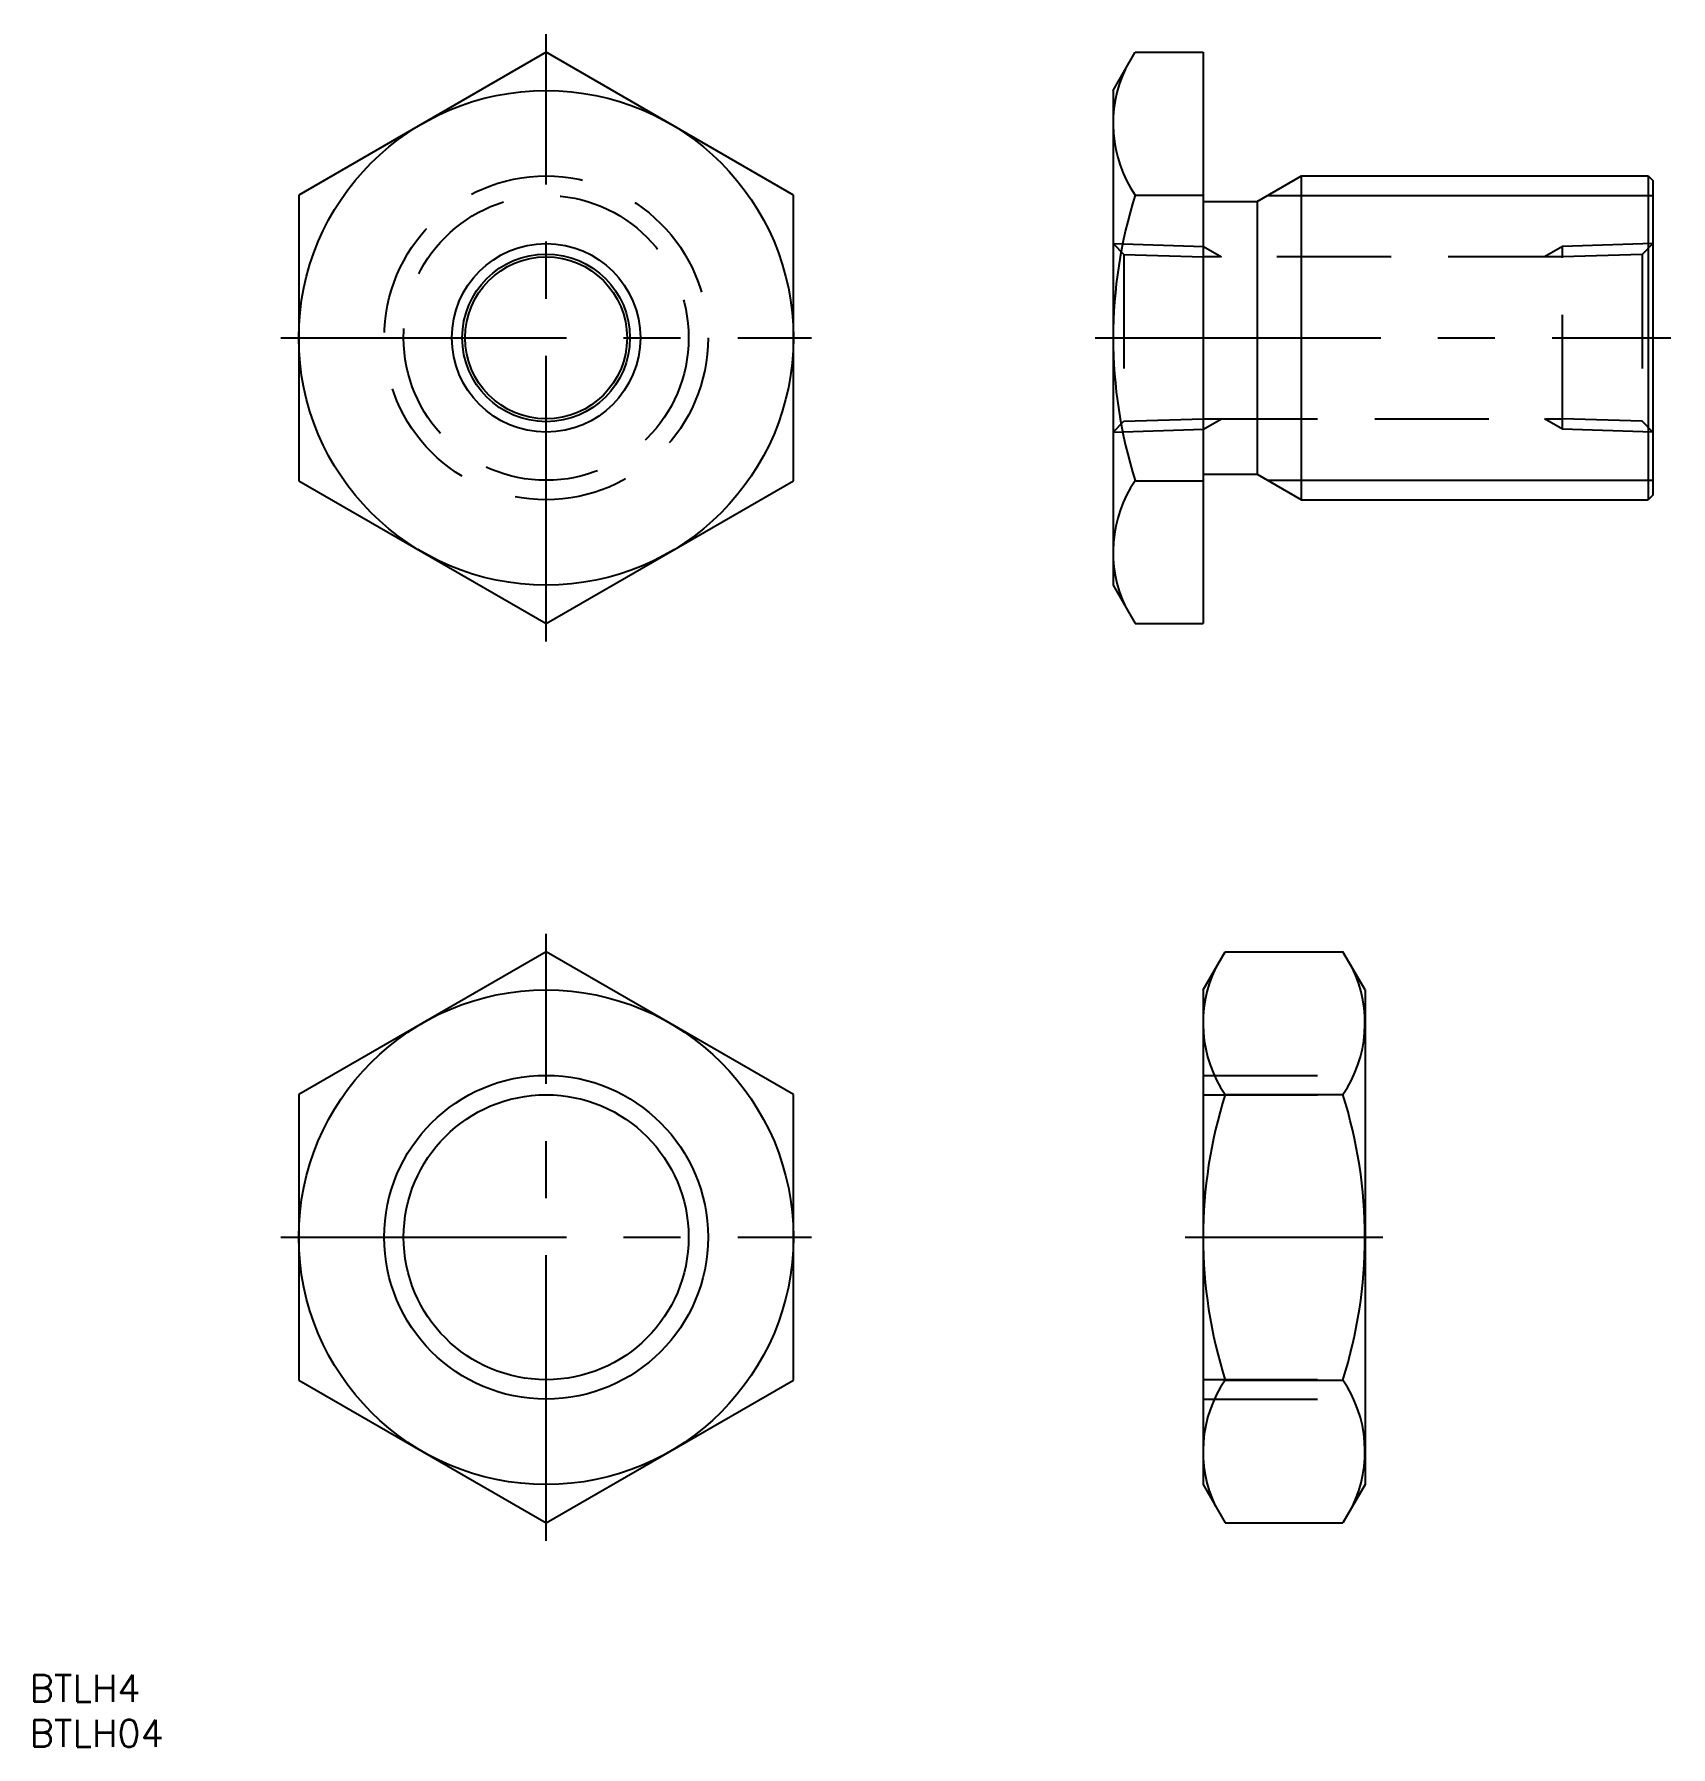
# Model space of a CAD drawing. Extents: x -57 to 125, y -157 to 34.
import ezdxf

# ---------------------------------------------------------------- set-up
doc = ezdxf.new("R2010")
doc.units = 0
doc.linetypes.add('CENTER', pattern=[50.8, 31.75, -6.35, 6.35, -6.35])
doc.linetypes.add('DASHED', pattern=[19.05, 12.7, -6.35])
doc.layers.get('0').update_dxf_attribs({"linetype": 'CONTINUOUS'})
doc.layers.add('CENTER', color=1, linetype='CENTER')
doc.styles.get("Standard").update_dxf_attribs({"font": 'txt.shx', "height": 3, "bigfont": 'bigfont.shx'})

msp = doc.modelspace()

# ---------------------------------------------------------------- linework, layer by layer
at = {"color": 7, "linetype": 'CONTINUOUS'}
for p, q in [((0, 31.75), (-27.5, 15.88)), ((27.5, 15.88), (0, 31.75)), ((63.05, 27.5), (65.5, 31.75)), ((65.5, 31.75), (73.05, 31.75)), ((73.05, 31.75), (73.05, -31.75)), ((63.05, 27.5), (63.05, -27.5)), ((79.05, 15.15), (83.98, 18)), ((83.98, 18), (122.55, 18)), ((83.98, -18), (83.98, 18)), ((122.55, 18), (123.05, 17.5)), ((122.55, 18), (122.55, -18)), ((123.05, 17.5), (123.05, -17.5)), ((-27.5, 15.88), (-27.5, -15.88)), ((27.5, -15.88), (27.5, 15.88)), ((65.5, 15.88), (73.05, 15.88)), ((73.05, 15.15), (79.05, 15.15)), ((79.05, 15.15), (79.05, -15.15)), ((73.05, -15.15), (79.05, -15.15)), ((79.05, -15.15), (83.98, -18)), ((-27.5, -15.88), (0, -31.75)), ((0, -31.75), (27.5, -15.88)), ((65.5, -15.88), (73.05, -15.88)), ((83.98, -18), (122.55, -18)), ((123.05, -17.5), (122.55, -18)), ((63.05, -27.5), (65.5, -31.75)), ((65.5, -31.75), (73.05, -31.75)), ((0, -68.25), (-27.5, -84.12)), ((27.5, -84.12), (0, -68.25)), ((73.05, -72.5), (75.5, -68.25)), ((75.5, -68.25), (88.59, -68.25)), ((91.05, -72.5), (88.59, -68.25)), ((73.05, -72.5), (73.05, -127.5)), ((91.05, -72.5), (91.05, -127.5)), ((91.05, -72.5), (91.05, -127.5)), ((-27.5, -84.12), (-27.5, -115.88)), ((27.5, -115.88), (27.5, -84.12)), ((75.5, -84.12), (88.59, -84.12)), ((-27.5, -115.88), (0, -131.75)), ((0, -131.75), (27.5, -115.88)), ((75.5, -115.88), (88.59, -115.88)), ((73.05, -127.5), (75.5, -131.75)), ((91.05, -127.5), (88.59, -131.75)), ((75.5, -131.75), (88.59, -131.75))]:
    msp.add_line(p, q, dxfattribs=at)
at = {"color": 3, "linetype": 'CONTINUOUS'}
for p, q in [((80.23, 15.83), (123.05, 15.83)), ((80.23, -15.84), (123.05, -15.84))]:
    msp.add_line(p, q, dxfattribs=at)
at = {"color": 3, "linetype": 'DASHED'}
for p, q in [((63.05, 10.48), (64.24, 9.28)), ((63.05, 10.48), (73.08, 10.16)), ((73.08, 10.16), (75.1, 9)), ((73.08, -10.16), (73.08, 10.16)), ((113.01, 10.16), (110.99, 9)), ((123.05, 10.48), (113.01, 10.16)), ((113.01, -10.16), (113.01, 10.16)), ((123.05, 10.48), (121.85, 9.28)), ((64.24, 9.28), (64.24, -9.28)), ((64.24, 9.28), (73.08, 9)), ((113.01, 9), (73.08, 9)), ((121.85, 9.28), (113.01, 9)), ((121.85, 9.28), (121.85, -9.28)), ((63.05, -10.48), (64.24, -9.28)), ((64.24, -9.28), (73.08, -9)), ((73.08, -10.16), (75.1, -9)), ((73.08, -9), (113.01, -9)), ((113.01, -10.16), (110.99, -9)), ((121.85, -9.28), (113.01, -9)), ((123.05, -10.48), (121.85, -9.28)), ((63.05, -10.48), (73.08, -10.16)), ((123.05, -10.48), (113.01, -10.16)), ((73.05, -82), (91.05, -82)), ((73.05, -84.16), (91.05, -84.16)), ((73.05, -115.83), (91.05, -115.83)), ((73.05, -118), (91.05, -118))]:
    msp.add_line(p, q, dxfattribs=at)
at = {"color": 7, "linetype": 'CONTINUOUS'}
for centre, radius in [((0, 0), 27.5), ((0, 0), 9.32), ((0, 0), 9), ((0, -100), 27.5), ((0, -100), 15.84)]:
    msp.add_circle(centre, radius, dxfattribs=at)
at = {"color": 3, "linetype": 'DASHED'}
for radius in [18, 15.84]:
    msp.add_circle((0, 0), radius, dxfattribs=at)
at = {"color": 3, "linetype": 'CONTINUOUS'}
for centre, radius in [((0, 0), 10.48), ((0, -100), 18)]:
    msp.add_circle(centre, radius, dxfattribs=at)
at = {"color": 7, "linetype": 'CONTINUOUS'}
for centre, radius, start, end in [((77.1, 23.82), 14.06, 154.3842, 214.3842), ((115.59, 0), 52.54, 162.412, 197.588), ((77.1, -23.82), 14.06, 145.6158, 205.6158), ((87.09, -76.19), 14.05, 154.2338, 214.3965), ((77, -76.19), 14.05, 325.6035, 25.7662), ((125.59, -100), 52.54, 162.412, 197.588), ((38.5, -100), 52.54, 342.412, 17.588), ((87.09, -123.81), 14.05, 145.6035, 205.7662), ((77, -123.81), 14.05, 334.2338, 34.3965)]:
    msp.add_arc(centre, radius, start, end, dxfattribs=at)
at = {"layer": 'CENTER', "color": 1, "linetype": 'CENTER'}
for p, q in [((0, -33.75), (0, 33.75)), ((-29.5, 0), (29.5, 0)), ((61.05, 0), (125.05, 0)), ((0, -133.75), (0, -66.25)), ((-29.5, -100), (29.5, -100)), ((71.05, -100), (93.05, -100))]:
    msp.add_line(p, q, dxfattribs=at)

# ---------------------------------------------------------------- texts
at = {"color": 7, "linetype": 'CONTINUOUS'}
for s, p in [('BTLH4', (-57.43, -151.65)), ('BTLH04', (-57.43, -156.65))]:
    msp.add_text(s, height=3, dxfattribs=at).set_placement(p)

doc.saveas('drawing.dxf')
